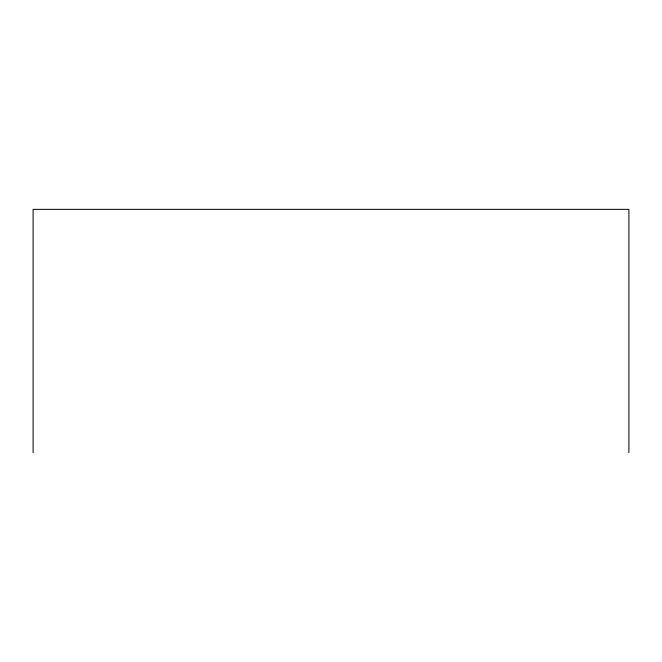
<?xml version="1.0" encoding="UTF-8"?>
<svg xmlns="http://www.w3.org/2000/svg" width="662" height="662" viewBox="0 0 662 662"><rect width="100%" height="100%" fill="white"/><g stroke="black" fill="none" stroke-linecap="round" stroke-linejoin="round"><path stroke-width="0.99" d="M628.9 452.642L628.9 209.358L33.1 209.358L33.1 452.642"/></g></svg>
